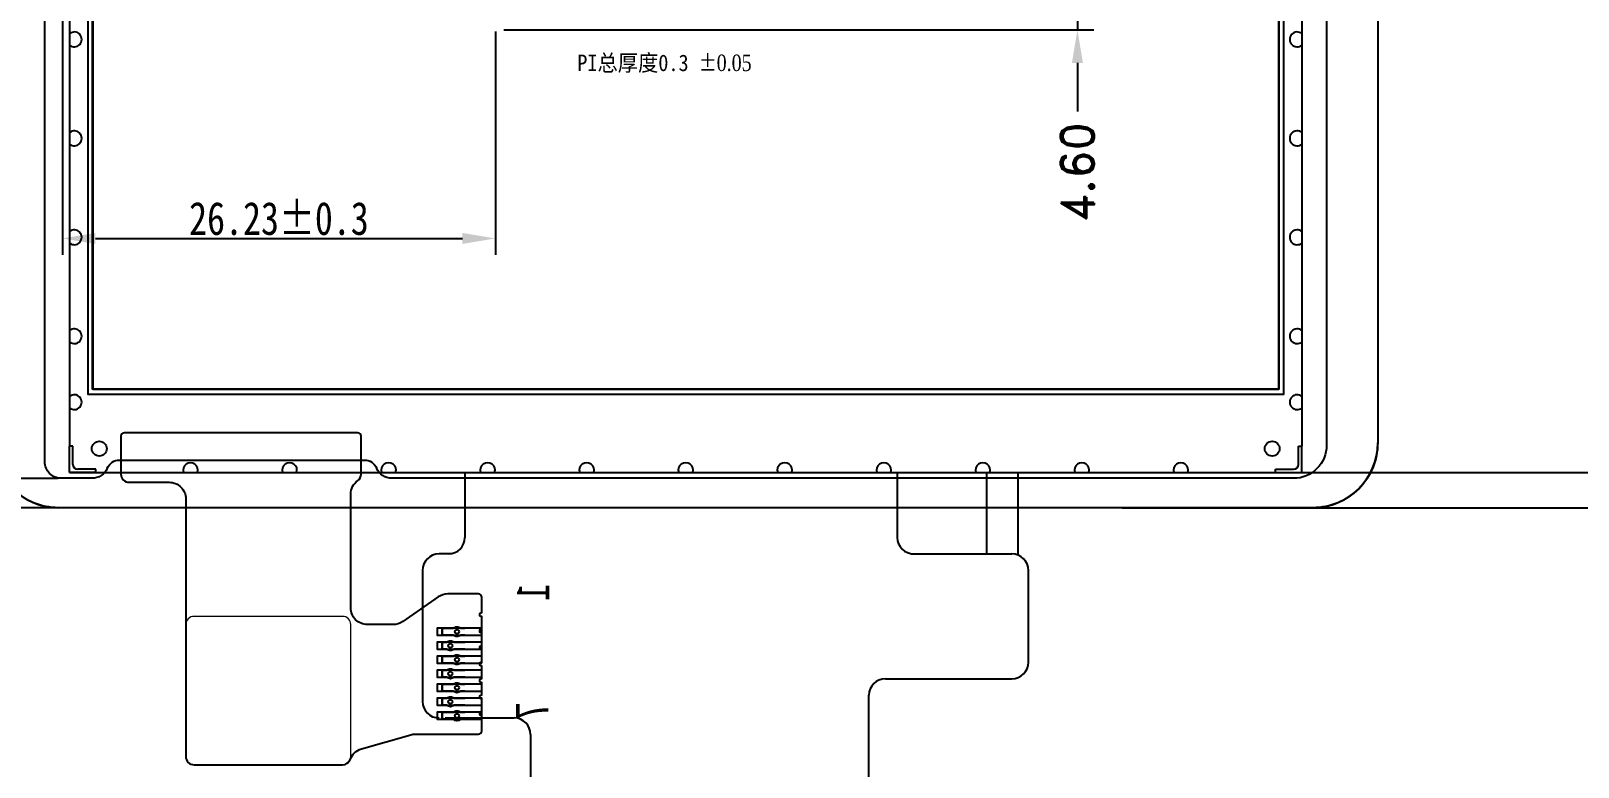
# Model space of a CAD drawing. Extents: x -144 to 4730, y -3845 to 502.
# Drawn here: x 916.9 to 1010.6, y -346.6 to -301.9 of the extents above; entities that cross this region are included whole.
import ezdxf

# ---------------------------------------------------------------- set-up
doc = ezdxf.new("R2010")
doc.units = 0
doc.header["$LTSCALE"] = 15
doc.header["$MEASUREMENT"] = 0
doc.layers.get('0').update_dxf_attribs({"linetype": 'CONTINUOUS'})
doc.layers.get('Defpoints').update_dxf_attribs({"linetype": 'CONTINUOUS'})
for name, color, linetype in [('Cover lens', 6, 'CONTINUOUS'), ('dim', 3, 'CONTINUOUS'), ('FPC', 5, 'CONTINUOUS')]:
    doc.layers.add(name, color=color, linetype=linetype)
doc.styles.get("Standard").update_dxf_attribs({"font": 'txt', "width": 0.8})
doc.styles.add('宋体', font='宋体.ttf')
doc.styles.add('标准', font='arial.ttf', dxfattribs={"oblique": 5})
doc.styles.add('标注', font='romand.shx')
doc.dimstyles.new('ISO-25$0', dxfattribs={"dimtxt": 2, "dimasz": 2, "dimexe": 1, "dimexo": 0.3, "dimgap": 0.6, "dimtad": 0, "dimzin": 1, "dimdsep": 46, "dimtxsty": '标注', "dimcen": 0, "dimclrd": 3, "dimclre": 3, "dimclrt": 3, "dimadec": 0, "dimazin": 0, "dimtfac": 1, "dimtmove": 0, "dimatfit": 3, "dimfxl": 0, "dimtolj": 1, "dimarcsym": 0})
doc.dimstyles.new('MSTD', dxfattribs={"dimtxt": 3.2, "dimasz": 1.4, "dimexe": 0.5, "dimexo": 0.5, "dimgap": 0.5, "dimtad": 0, "dimzin": 1, "dimdsep": 46, "dimtxsty": '标准', "dimcen": 0, "dimclrd": 5, "dimclre": 5, "dimclrt": 3, "dimadec": 1, "dimazin": 2, "dimtfac": 0.5, "dimtmove": 0, "dimatfit": 3, "dimfxl": 0, "dimlwd": -1, "dimarcsym": 0})
doc.dimstyles.new('SL', dxfattribs={"dimtxt": 1.5, "dimasz": 1, "dimexe": 0.5, "dimexo": 0.7, "dimgap": 0.5, "dimtad": 0, "dimzin": 1, "dimdsep": 46, "dimtxsty": 'Standard', "dimcen": 0.09, "dimclrd": 256, "dimclre": 256, "dimclrt": 256, "dimadec": 1, "dimazin": 0, "dimtfac": 1, "dimtmove": 0, "dimatfit": 0, "dimfxl": 0, "dimtolj": 1, "dimtzin": 0, "dimarcsym": 0})
doc.dimstyles.new('研发标准', dxfattribs={"dimtxt": 2, "dimasz": 2, "dimexe": 1, "dimexo": 0.3, "dimgap": 0.2, "dimtad": 1, "dimzin": 1, "dimdsep": 46, "dimtxsty": 'Standard', "dimcen": 0, "dimazin": 2, "dimtp": 0.05, "dimtm": 0.05, "dimtfac": 1, "dimtofl": 0, "dimtmove": 0, "dimatfit": 3, "dimfxl": 0, "dimtolj": 1, "dimtzin": 0, "dimarcsym": 0})

# ---------------------------------------------------------------- blocks, each defined once
blk = doc.blocks.new('0')
for p, q in [((2436.391, -235.341), (2436.391, -308.681)), ((2436.591, -308.681), (2436.391, -308.681)), ((2436.391, -310.281), (2436.391, -308.681)), ((2436.591, -309.781), (2436.591, -308.681)), ((2437.991, -310.081), (2436.891, -310.081)), ((2437.991, -310.281), (2437.991, -310.081)), ((2437.991, -310.281), (2436.391, -310.281)), ((2459.561, -315.21), (2458.777, -315.21)), ((2457.777, -316.21), (2457.777, -324.159)), ((2484.819, -337.081), (2484.819, -323.782)), ((2484.819, -337.081), (2484.819, -323.782)), ((2459.155, -325.159), (2463.319, -325.159)), ((2464.319, -326.159), (2464.319, -337.081))]:
    blk.add_line(p, q)
at = {"color": 0}
for p, q in [((2511.051, -235.341), (2511.051, -308.681)), ((2510.851, -308.681), (2511.051, -308.681)), ((2510.851, -309.781), (2510.851, -308.681)), ((2511.051, -310.281), (2511.051, -308.681)), ((2491.951, -310.241), (2491.951, -315.21)), ((2493.851, -310.241), (2493.851, -315.219)), ((2509.451, -310.081), (2510.551, -310.081)), ((2509.451, -310.281), (2509.451, -310.081)), ((2436.391, -310.281), (2511.051, -310.281)), ((2437.991, -310.281), (2509.451, -310.281)), ((2460.347, -310.281), (2460.347, -314.21)), ((2486.538, -310.281), (2486.538, -314.21)), ((2509.451, -310.281), (2511.051, -310.281)), ((2487.378, -315.21), (2493.483, -315.21)), ((2494.483, -321.782), (2494.483, -316.21)), ((2485.819, -322.782), (2493.483, -322.782))]:
    blk.add_line(p, q, dxfattribs=at)
blk.add_circle((2438.191, -308.829), 0.45)
blk.add_circle((2509.251, -308.829), 0.45, dxfattribs=at)
for centre, radius, start, end in [((2436.681, -284.011), 0.45, 229.87597, 130.12403), ((2436.681, -290.011), 0.45, 229.87597, 130.12403), ((2436.681, -296.011), 0.45, 229.87597, 130.12403), ((2436.681, -302.011), 0.45, 229.87597, 130.12403), ((2436.681, -306.011), 0.45, 229.87597, 130.12403), ((2436.891, -309.781), 0.3, 180, 270), ((2443.721, -310.131), 0.45, 340.52878, 199.47122), ((2449.721, -310.131), 0.45, 340.52878, 199.47122), ((2455.721, -310.131), 0.45, 340.52878, 199.47122), ((2458.777, -316.21), 1, 90, 180), ((2458.777, -324.159), 1, 180, 270), ((2463.319, -326.159), 1, 0, 90)]:
    blk.add_arc(centre, radius, start, end)
for centre, radius, start, end in [((2510.761, -284.011), 0.45, 49.87597, 310.12403), ((2510.761, -290.011), 0.45, 49.87597, 310.12403), ((2510.761, -296.011), 0.45, 49.87597, 310.12403), ((2510.761, -302.011), 0.45, 49.87597, 310.12403), ((2510.761, -306.011), 0.45, 49.87597, 310.12403), ((2461.721, -310.131), 0.45, 340.52878, 199.47122), ((2467.721, -310.131), 0.45, 340.52878, 199.47122), ((2473.721, -310.131), 0.45, 340.52878, 199.47122), ((2479.721, -310.131), 0.45, 340.52878, 199.47122), ((2485.721, -310.131), 0.45, 340.52878, 199.47122), ((2491.721, -310.131), 0.45, 340.52878, 199.47122), ((2497.721, -310.131), 0.45, 340.52878, 199.47122), ((2503.721, -310.131), 0.45, 340.52878, 199.47122), ((2510.551, -309.781), 0.3, 270, 0), ((2459.347, -314.21), 1, 270, 0), ((2487.538, -314.21), 1, 180, 270), ((2493.483, -316.21), 1, 0, 90), ((2494.351, -315.219), 0.5, 180, 187.18878), ((2493.483, -321.782), 1, 270, 0), ((2485.819, -323.782), 1, 90, 180)]:
    blk.add_arc(centre, radius, start, end, dxfattribs=at)
at = {"layer": 'FPC', "color": 0}
for p, q in [((2491.951, -310.281), (2491.951, -315.21)), ((2493.851, -310.281), (2493.851, -315.219))]:
    blk.add_line(p, q, dxfattribs=at)
blk = doc.blocks.new('*D454')
at = {"layer": 'Defpoints', "color": 0, "lineweight": -3}
for p in [(919.215, -329.046), (912.373, -330.823), (919.215, -330.823)]:
    blk.add_point(p, dxfattribs=at)
at = {"layer": 'dim', "color": 4, "lineweight": -2}
for p, q in [((912.373, -328.046), (912.373, -327.046)), ((918.515, -329.046), (911.873, -329.046)), ((912.373, -329.046), (912.373, -330.823)), ((918.515, -330.823), (911.873, -330.823)), ((912.373, -331.823), (912.373, -332.823))]:
    blk.add_line(p, q, dxfattribs=at)
for points in [[(912.54, -328.046), (912.206, -328.046), (912.373, -329.046)], [(912.206, -331.823), (912.54, -331.823), (912.373, -330.823)]]:
    blk.add_solid(points, dxfattribs=at)
at = {"layer": 'dim', "color": 4, "lineweight": -2, "insert": (912.373, -344.938), "char_height": 1.5, "attachment_point": 5, "rotation": 90, "style": '宋体'}
blk.add_mtext('\\A1;1.78%%P0.2 模组到边距离', dxfattribs=at)
blk = doc.blocks.new('*D468')
at = {"layer": 'Defpoints', "color": 0, "lineweight": -3}
for p in [(982.117, -328.696), (1018.211, -328.696), (982.488, -330.823)]:
    blk.add_point(p, dxfattribs=at)
at = {"layer": 'dim', "color": 5}
for p, q in [((1018.211, -327.296), (1018.211, -325.896)), ((1018.211, -330.823), (1018.211, -328.696)), ((1018.211, -332.223), (1018.211, -333.623))]:
    blk.add_line(p, q, dxfattribs=at)
at = {"layer": 'dim', "color": 5, "lineweight": -2}
for p, q in [((982.617, -328.696), (1018.711, -328.696)), ((982.988, -330.823), (1018.711, -330.823))]:
    blk.add_line(p, q, dxfattribs=at)
at = {"layer": 'dim', "color": 5}
for points in [[(1018.445, -327.296), (1017.978, -327.296), (1018.211, -328.696)], [(1017.978, -332.223), (1018.445, -332.223), (1018.211, -330.823)]]:
    blk.add_solid(points, dxfattribs=at)
at = {"layer": 'dim', "color": 3, "lineweight": -2, "insert": (1018.211, -321.213), "char_height": 3.2, "attachment_point": 5, "rotation": 90, "style": '标准'}
blk.add_mtext('2.13', dxfattribs=at)
blk = doc.blocks.new('*D419')
at = {"color": 0, "lineweight": -2}
for p, q in [((1666.612, -697.67), (1666.612, -738.019)), ((1692.844, -724.47), (1692.844, -738.019)), ((1668.612, -737.019), (1690.844, -737.019))]:
    blk.add_line(p, q, dxfattribs=at)
at = {"color": 0}
for points in [[(1668.612, -736.686), (1668.612, -737.352), (1666.612, -737.019)], [(1690.844, -736.686), (1690.844, -737.352), (1692.844, -737.019)]]:
    blk.add_solid(points, dxfattribs=at)
at = {"layer": 'Defpoints', "color": 0}
for p in [(1666.612, -697.37), (1692.844, -724.17), (1692.844, -737.019)]:
    blk.add_point(p, dxfattribs=at)
at = {"color": 0, "insert": (1679.728, -735.819), "char_height": 2, "attachment_point": 5}
blk.add_mtext('\\A1;26.23%%p0.3', dxfattribs=at)
blk = doc.blocks.new('*D420')
at = {"linetype": 'Continuous', "lineweight": -2}
for p, q in [((1728.102, -717.77), (1728.102, -715.77)), ((1728.102, -719.77), (1728.102, -724.37)), ((1728.102, -726.37), (1728.102, -729.317))]:
    blk.add_line(p, q, dxfattribs=at)
at = {"color": 0, "linetype": 'Continuous', "lineweight": -2}
for p, q in [((1693.144, -719.77), (1729.102, -719.77)), ((1693.344, -724.37), (1729.102, -724.37))]:
    blk.add_line(p, q, dxfattribs=at)
at = {"linetype": 'Continuous'}
for points in [[(1727.769, -717.77), (1728.436, -717.77), (1728.102, -719.77)], [(1727.769, -726.37), (1728.436, -726.37), (1728.102, -724.37)]]:
    blk.add_solid(points, dxfattribs=at)
at = {"layer": 'Defpoints', "color": 0, "linetype": 'Continuous'}
for p in [(1692.844, -719.77), (1728.102, -719.77), (1693.044, -724.37)]:
    blk.add_point(p, dxfattribs=at)
at = {"linetype": 'Continuous', "insert": (1728.102, -733.013), "char_height": 2, "attachment_point": 5, "rotation": 90, "style": '标注'}
blk.add_mtext('\\A1;4.60', dxfattribs=at)
blk = doc.blocks.new('3')
at = {"insert": (1703.084, -726.424), "char_height": 1, "width": 14.81314, "attachment_point": 5}
blk.add_mtext('{\\fSimSun|b0|i0|c134|p2;\\W0.9;\\C0;PI总厚度0.3 \\fSimSun|b0|i0|c134|p18;\\W0.8;\\C7;±\\fTimes New Roman|b0|i0|c0|p18;0.05}', dxfattribs=at)
dim = blk.add_linear_dim(base=(1692.844, -737.019), p1=(1666.612, -697.37), p2=(1692.844, -724.17), text='<>%%p0.3', dimstyle='研发标准')
dim.commit()
dim.dimension.update_dxf_attribs({"geometry": '*D419', "text_midpoint": (1679.728, -735.819)})
at = {"linetype": 'Continuous'}
dim = blk.add_linear_dim(base=(1728.102, -719.77), p1=(1693.044, -724.37), p2=(1692.844, -719.77), angle=90, dimstyle='ISO-25$0', override={"dimclrd": 256, "dimclre": 0, "dimclrt": 256, "dimfxl": 0.8}, dxfattribs=at)
dim.commit()
dim.dimension.update_dxf_attribs({"geometry": '*D420', "text_midpoint": (1728.102, -733.013), "dimtype": 160})

msp = doc.modelspace()

# ---------------------------------------------------------------- linework, layer by layer
at = {"color": 7, "linetype": 'Continuous'}
for p, q in [((998.468, -250.898), (998.468, -326.898)), ((994.543, -330.823), (918.543, -330.823))]:
    msp.add_line(p, q, dxfattribs=at)
at = {"color": 7, "linetype": 'Continuous', "flags": 128}
msp.add_lwpolyline([(918.543, -330.823, -0.414214), (914.618, -326.898), (914.618, -250.898, -0.414214), (918.543, -246.973), (994.543, -246.973, -0.414214), (998.468, -250.898), (998.468, -326.898, -0.414214), (994.543, -330.823)], format="xyb", close=True, dxfattribs=at)
at = {"color": 2, "linetype": 'Continuous', "flags": 128}
msp.add_lwpolyline([(992.773, -253.158), (920.317, -253.158), (920.317, -323.934), (992.773, -323.934)], close=True, dxfattribs=at)
at = {"color": 7, "linetype": 'Continuous', "flags": 128}
msp.add_lwpolyline([(992.473, -323.638), (920.613, -323.638), (920.613, -253.458), (992.473, -253.458)], close=True, dxfattribs=at)
at = {"linetype": 'Continuous'}
for points in [[(992.473, -253.458), (920.617, -253.458), (920.617, -323.634), (992.473, -323.634)], [(942.473, -338.132), (941.785, -338.132), (941.785, -338.552), (942.473, -338.552), (941.785, -338.552), (941.785, -338.132)], [(942.473, -338.132), (941.785, -338.132), (941.785, -338.552), (942.473, -338.552), (941.785, -338.552), (941.785, -338.132)], [(943.173, -338.132), (942.901, -338.132)], [(943.173, -338.132), (942.901, -338.132)], [(942.073, -338.982), (941.785, -338.982), (941.785, -339.402), (942.073, -339.402), (941.785, -339.402), (941.785, -338.982)], [(942.073, -338.982), (941.785, -338.982), (941.785, -339.402), (942.073, -339.402), (941.785, -339.402), (941.785, -338.982)], [(943.173, -338.982), (942.501, -338.982)], [(943.173, -338.982), (942.501, -338.982)], [(942.901, -338.552), (943.173, -338.552)], [(942.901, -338.552), (943.173, -338.552)], [(942.473, -339.832), (941.785, -339.832), (941.785, -340.252), (942.473, -340.252), (941.785, -340.252), (941.785, -339.832)], [(942.473, -339.832), (941.785, -339.832), (941.785, -340.252), (942.473, -340.252), (941.785, -340.252), (941.785, -339.832)], [(942.501, -339.402), (943.173, -339.402)], [(942.501, -339.402), (943.173, -339.402)], [(943.173, -339.832), (942.901, -339.832)], [(943.173, -339.832), (942.901, -339.832)], [(942.073, -340.682), (941.785, -340.682), (941.785, -341.102), (942.073, -341.102), (941.785, -341.102), (941.785, -340.682)], [(942.073, -340.682), (941.785, -340.682), (941.785, -341.102), (942.073, -341.102), (941.785, -341.102), (941.785, -340.682)], [(943.173, -340.682), (942.501, -340.682)], [(943.173, -340.682), (942.501, -340.682)], [(942.501, -341.102), (943.173, -341.102)], [(942.501, -341.102), (943.173, -341.102)], [(942.901, -340.252), (943.173, -340.252)], [(942.901, -340.252), (943.173, -340.252)], [(942.473, -341.532), (941.785, -341.532), (941.785, -341.952), (942.473, -341.952), (941.785, -341.952), (941.785, -341.532)], [(942.473, -341.532), (941.785, -341.532), (941.785, -341.952), (942.473, -341.952), (941.785, -341.952), (941.785, -341.532)], [(943.173, -341.532), (942.901, -341.532)], [(943.173, -341.532), (942.901, -341.532)], [(942.901, -341.952), (943.173, -341.952)], [(942.073, -342.382), (941.785, -342.382), (941.785, -342.802), (942.073, -342.802), (941.785, -342.802), (941.785, -342.382)], [(942.073, -342.382), (941.785, -342.382), (941.785, -342.802), (942.073, -342.802), (941.785, -342.802), (941.785, -342.382)], [(943.173, -342.382), (942.501, -342.382)], [(943.173, -342.382), (942.501, -342.382)], [(942.501, -342.802), (943.173, -342.802)], [(942.501, -342.802), (943.173, -342.802)], [(942.473, -343.232), (941.785, -343.232), (941.785, -343.652), (942.473, -343.652), (941.785, -343.652), (941.785, -343.232)], [(942.473, -343.232), (941.785, -343.232), (941.785, -343.652), (942.473, -343.652), (941.785, -343.652), (941.785, -343.232)], [(943.173, -343.232), (942.901, -343.232)], [(943.173, -343.232), (942.901, -343.232)], [(942.901, -343.652), (943.173, -343.652)], [(942.901, -343.652), (943.173, -343.652)]]:
    msp.add_lwpolyline(points, close=True, dxfattribs=at)
at = {"flags": 128}
for points in [[(944.187, -338.552), (944.187, -338.132), (941.485, -338.132), (941.485, -338.552)], [(944.187, -338.552), (944.187, -338.132), (941.485, -338.132), (941.485, -338.552)], [(944.187, -339.402), (944.187, -338.982), (941.485, -338.982), (941.485, -339.402)], [(944.187, -339.402), (944.187, -338.982), (941.485, -338.982), (941.485, -339.402)], [(944.187, -340.252), (944.187, -339.832), (941.485, -339.832), (941.485, -340.252)], [(944.187, -340.252), (944.187, -339.832), (941.485, -339.832), (941.485, -340.252)], [(944.187, -341.102), (944.187, -340.682), (941.485, -340.682), (941.485, -341.102)], [(944.187, -341.102), (944.187, -340.682), (941.485, -340.682), (941.485, -341.102)], [(944.187, -341.952), (944.187, -341.532), (941.485, -341.532), (941.485, -341.952)], [(944.187, -341.952), (944.187, -341.532), (941.485, -341.532), (941.485, -341.952)], [(944.187, -342.802), (944.187, -342.382), (941.485, -342.382), (941.485, -342.802)], [(944.187, -342.802), (944.187, -342.382), (941.485, -342.382), (941.485, -342.802)], [(944.187, -343.652), (944.187, -343.232), (941.485, -343.232), (941.485, -343.652)], [(944.187, -343.652), (944.187, -343.232), (941.485, -343.232), (941.485, -343.652)]]:
    msp.add_lwpolyline(points, close=True, dxfattribs=at)
for points in [[(942.473, -338.132, -0.419925), (942.901, -338.132)], [(942.073, -338.982, -0.419925), (942.501, -338.982)], [(942.901, -338.552, -0.419925), (942.473, -338.552)], [(942.501, -339.402, -0.419925), (942.073, -339.402)], [(942.473, -339.832, -0.419925), (942.901, -339.832)], [(942.073, -340.682, -0.419925), (942.501, -340.682)], [(942.501, -341.102, -0.419925), (942.073, -341.102)], [(942.901, -340.252, -0.419925), (942.473, -340.252)], [(942.473, -341.532, -0.419925), (942.901, -341.532)], [(942.901, -341.952, -0.419925), (942.473, -341.952)], [(942.073, -342.382, -0.419925), (942.501, -342.382)], [(942.501, -342.802, -0.419925), (942.073, -342.802)], [(942.473, -343.232, -0.419925), (942.901, -343.232)], [(942.901, -343.652, -0.419925), (942.473, -343.652)]]:
    msp.add_lwpolyline(points, format="xyb", dxfattribs=at)
at = {"linetype": 'Continuous'}
for centre in [(942.687, -338.342), (942.687, -338.342), (942.287, -339.192), (942.287, -339.192), (942.687, -340.042), (942.687, -340.042), (942.287, -340.892), (942.287, -340.892), (942.687, -341.742), (942.687, -341.742), (942.287, -342.592), (942.287, -342.592), (942.687, -343.442), (942.687, -343.442)]:
    msp.add_circle(centre, 0.125, dxfattribs=at)
at = {"color": 7, "linetype": 'Continuous'}
for centre, start, end in [((918.543, -326.898), 180, 270), ((994.543, -326.898), 270, 0)]:
    msp.add_arc(centre, 3.925, start, end, dxfattribs=at)
at = {"layer": 'Cover lens', "color": 6, "flags": 128}
for points in [[(921.504, -328.427, -0.30299), (920.58, -329.043), (918.717, -329.043, -0.414214), (917.717, -328.043), (917.717, -252.708, -0.414214), (918.517, -251.908), (994.573, -251.908, -0.414214), (995.373, -252.708), (995.373, -327.043, -0.414214), (993.373, -329.043), (938.74, -329.043, -0.30299), (937.816, -328.427)], [(921.504, -328.427, -0.30299), (922.242, -327.934), (937.077, -327.934, -0.30299), (937.816, -328.427)]]:
    msp.add_lwpolyline(points, format="xyb", dxfattribs=at)
at = {"layer": 'dim'}
msp.add_line((936.256, -330.823), (925.592, -330.823), dxfattribs=at)
at = {"layer": 'dim', "flags": 128}
msp.add_lwpolyline([(944.187, -336.257, 0.414214), (943.987, -336.057), (943.331, -336.057), (942.124, -336.057, 0.153058), (941.553, -336.236), (939.4, -337.733, -0.153058), (938.829, -337.912), (937.256, -337.912, -0.414214), (936.256, -336.912), (936.256, -335.126), (936.256, -330, -0.240827), (936.67, -329.19, 0.240827), (936.877, -328.784), (936.877, -326.484, 0.414214), (936.677, -326.284), (922.527, -326.284, 0.414214), (922.327, -326.484), (922.327, -328.784, 0.414214), (922.827, -329.284), (925.256, -329.284, -0.414214), (926.256, -330.284), (926.256, -345.912, 0.414214), (926.756, -346.412), (935.756, -346.412, 0.317632), (936.227, -346.079, -0.242421), (936.894, -345.451), (939.882, -344.596, -0.069834), (940.158, -344.557), (943.987, -344.557, 0.414214), (944.187, -344.357), (944.187, -343.432, -1), (944.187, -343.182), (944.187, -342.432, -1), (944.187, -342.182), (944.187, -341.432, -1), (944.187, -341.182), (944.187, -340.432, -1), (944.187, -340.182), (944.187, -339.432, -1), (944.187, -339.182), (944.187, -338.432, -1), (944.187, -338.182), (944.187, -337.432, -1), (944.187, -337.182), (944.187, -336.251)], format="xyb", dxfattribs=at)
at = {"layer": 'FPC', "lineweight": 0}
for p, q in [((942.305, -336.057), (943.331, -336.057)), ((942.324, -336.057), (943.987, -336.057)), ((944.187, -336.251), (944.187, -337.182)), ((944.187, -343.432), (944.187, -344.357)), ((943.987, -344.557), (940.158, -344.557)), ((935.756, -346.412), (926.756, -346.412))]:
    msp.add_line(p, q, dxfattribs=at)
msp.add_lwpolyline([(936.256, -335.126), (936.256, -336.912, 0.414214), (937.256, -337.912), (938.829, -337.912, 0.153058), (939.4, -337.733), (941.553, -336.236, -0.153058), (942.124, -336.057), (943.331, -336.057), (943.987, -336.057, -0.414214), (944.187, -336.257)], format="xyb", dxfattribs=at)
msp.add_lwpolyline([(935.756, -337.412), (926.756, -337.412, 0.414214), (926.256, -337.912), (926.256, -345.912, 0.414214), (926.756, -346.412), (935.756, -346.412, 0.414214), (936.256, -345.912), (936.256, -337.912, 0.414214)], format="xyb", close=True, dxfattribs=at)
for centre, radius, start, end in [((943.987, -336.257), 0.2, 0, 90), ((940.158, -345.557), 1, 90, 105.97876), ((943.987, -344.357), 0.2, 270, 0), ((937.17, -346.413), 1, 105.97876, 160.48605), ((935.756, -345.912), 0.5, 270, 340.48605)]:
    msp.add_arc(centre, radius, start, end, dxfattribs=at)

# ---------------------------------------------------------------- block references
at = {"layer": 'dim'}
for name, p in [('3', (-747.827, 422.522)), ('0', (-1517.176, -18.416))]:
    msp.add_blockref(name, p, dxfattribs=at)

# ---------------------------------------------------------------- texts
at = {"layer": 'dim', "lineweight": 0, "extrusion": (0, 0, -1), "char_height": 2, "width": 1.04821, "attachment_point": 7, "text_direction": (0, -1, 0)}
for s, insert in [('{\\fSimSun|b1|i0|c134|p2;\\W0.8;1}', (948.273, -335.407)), ('{\\fSimSun|b1|i0|c134|p2;\\W0.8;1}', (948.273, -335.407)), ('{\\fSimSun|b1|i0|c134|p2;7}', (948.212, -342.599)), ('{\\fSimSun|b1|i0|c134|p2;7}', (948.212, -342.599))]:
    msp.add_mtext(s, dxfattribs=dict(at, insert=insert))

# ---------------------------------------------------------------- dimensions: what is measured, and where the dimension line sits
at = {"layer": 'dim'}
dim = msp.add_linear_dim(base=(1018.211, -328.696), p1=(982.488, -330.823), p2=(982.117, -328.696), angle=90, dimstyle='MSTD', override={"dimfxl": 0.5}, dxfattribs=at)
dim.commit()
dim.dimension.update_dxf_attribs({"geometry": '*D468', "text_midpoint": (1018.211, -321.213)})
at = {"layer": 'dim', "color": 4}
dim = msp.add_linear_dim(base=(912.373, -330.823), p1=(919.215, -329.046), p2=(919.215, -330.823), angle=90, text='<>%%P0.2 模组到边距离', dimstyle='SL', override={"dimtxsty": '宋体', "dimclrd": 4, "dimclre": 4, "dimclrt": 4}, dxfattribs=at)
dim.commit()
dim.dimension.update_dxf_attribs({"geometry": '*D454', "text_midpoint": (912.373, -344.938)})

doc.saveas('drawing.dxf')
